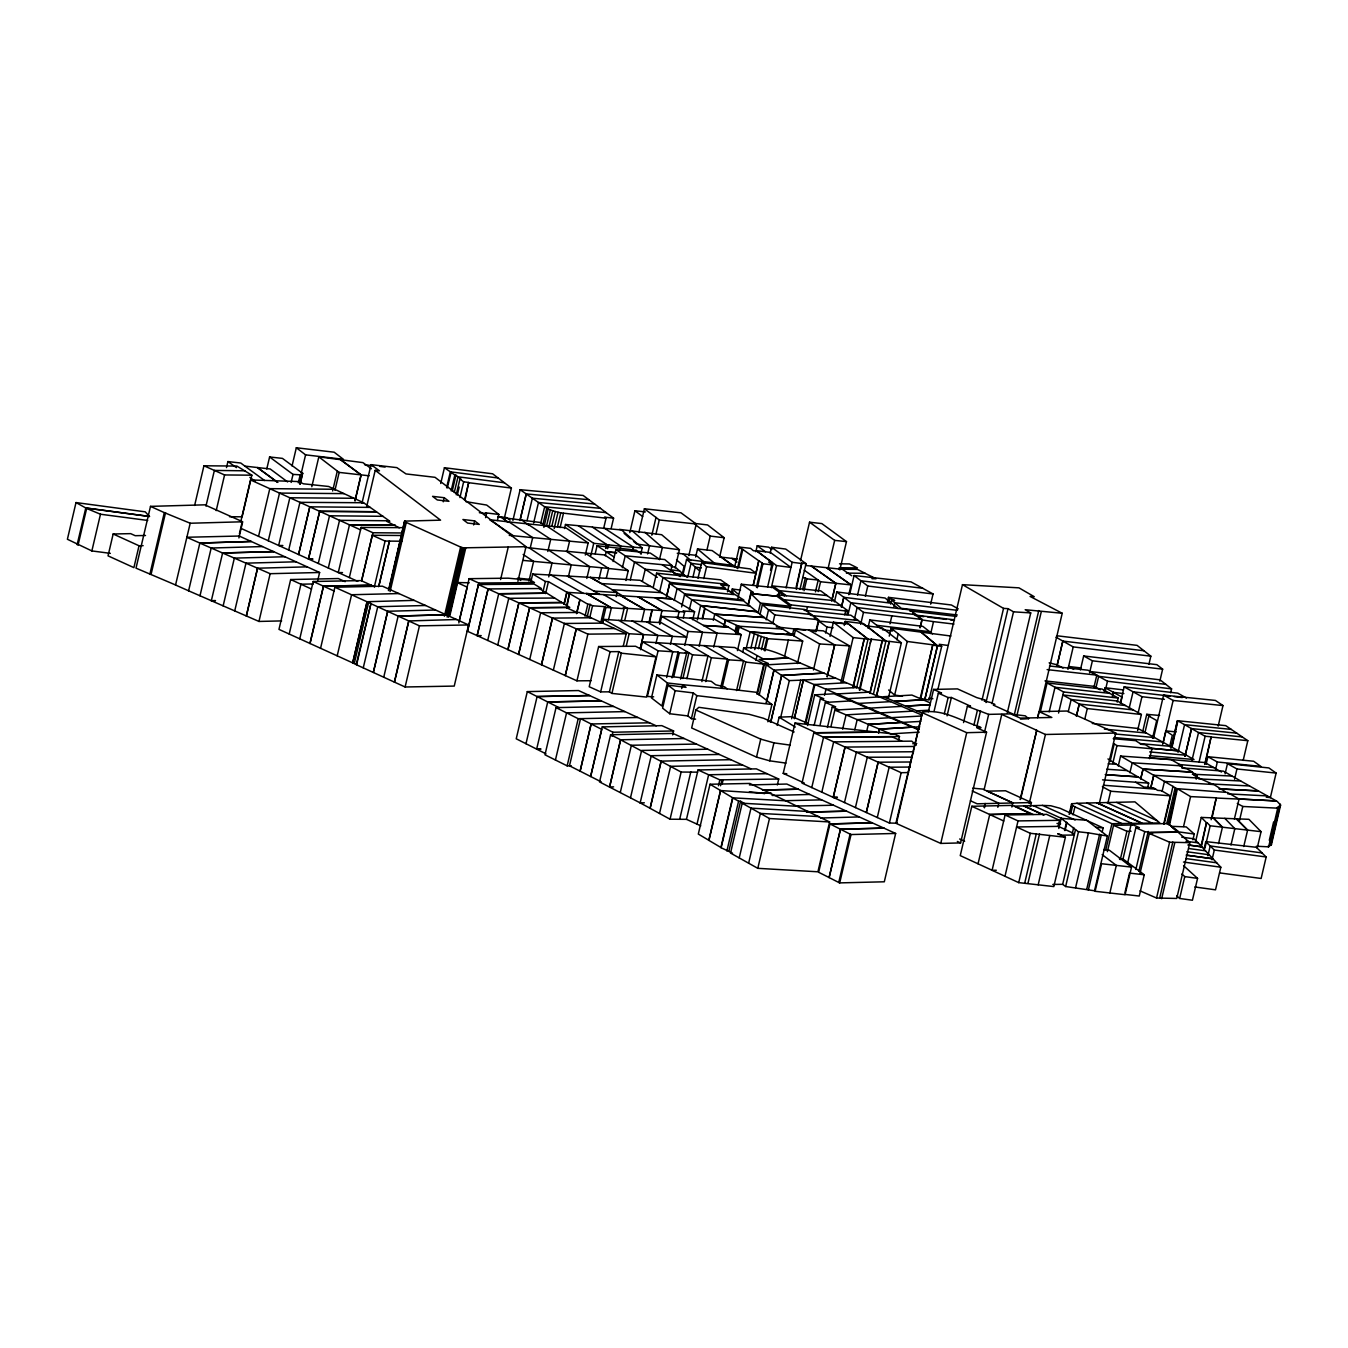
<?xml version="1.0" encoding="UTF-8"?>
<svg xmlns="http://www.w3.org/2000/svg" width="1348" height="1348" viewBox="0 0 1348 1348"><rect width="100%" height="100%" fill="white"/><g stroke="black" fill="none" stroke-linecap="round" stroke-linejoin="round"><path stroke-width="1.5" d="M1249.529 785.968L1277.23 801.437L1280.6 805.059L1276.944 807.738L1277.719 808.16L1268.653 846.83L1267.878 846.392L1271.434 844.573L1270.322 841.759M76.01 502.568L85.783 507.977L149.443 516.452L145.23 511.836L76.01 502.568L67.4 539.267L91.866 550.928L110.351 553.354M77.139 544.676L85.783 507.977L149.527 516.469M78.049 545.165L86.643 508.466L85.733 507.977M91.866 550.928L100.477 514.228L86.643 508.466M145.517 535.493L135.204 535.695L130.655 533.639L113.165 533.993L108.042 555.848L133.89 567.626L139.029 545.771L143.141 545.687M238.899 537.936L242.707 521.777L204.795 504.826L150.504 506.376L136.013 568.148L175.712 585.032M149.83 574.4L164.321 512.628L190.203 523.243L242.202 521.794L239.405 533.757M151.06 574.416L165.551 512.644M190.203 523.243L175.543 585.015L188.653 590.828M194.634 505.433L203.936 465.785L236.844 466.054L251.857 475.187L242.101 516.823L229.497 516.705M205.974 506.09L214.383 470.418L245.235 470.806M317.74 580.466L319.611 572.496L239.219 536.032L186.749 537.262L199.858 543.059L251.2 541.475L199.858 543.059L188.585 590.812L200.043 595.782M216.202 510.622L224.577 474.951L251.857 475.187M226.498 467.604L227.913 461.572L240.77 463.021L244.847 466.088M223.178 605.875L211.333 600.736L222.622 552.983L273.661 551.635L222.538 552.983L199.79 543.059M240.77 521.676L250.559 479.939L298.868 481.573L303.367 483.797L328.642 486.476L363.589 502.737L389.825 521.238L386.842 521.406L399.311 527.809M266.769 468.986L269.6 456.972L282.44 458.387L302.794 473.468L300.2 474.816L293.022 474.395L269.6 456.972M258.546 536.352L269.802 488.65L334.641 489.273M246.313 615.969L257.519 568.216L307.091 566.851M246.381 615.969L257.586 568.199M370.211 507.404L309.804 506.831L298.616 554.534L268.286 540.767L279.525 493.082L343.993 493.621M292.044 466.004L296.324 447.755L334.169 452.203L343.403 459.297L305.575 454.849L296.324 447.755M291.134 482.399L293.022 474.395M295.97 561.796L245.976 563.161L234.721 610.914L258.968 621.445L270.156 573.692L319.611 572.496M298.312 482.837L300.2 474.816M301.295 473.097L305.575 454.849M299.542 482.618L301.413 474.614M299.947 484.252L302.306 474.243M300.216 484.05L302.71 473.165M288.691 550.051L299.947 502.349L363.556 502.737M311.809 486.729L318.819 456.854L340.589 459.685L361.146 474.884L355.08 500.765M345.172 581.662L338.314 578.545L290.663 579.539L278.969 629.381L356.63 664.665L370.97 603.533L334.877 587.239L320.538 648.388M250.559 479.939L309.804 506.831L298.565 554.517L357.776 581.392M289.197 634.049L300.941 584.206L313.376 583.954M332.636 490.975L337.303 471.059L318.819 456.854M299.745 638.885L313.208 581.494L361.096 580.6L374.693 586.801M334.944 490.335L339.157 472.407L337.303 471.059M318.28 563.464L329.519 515.779L383.118 516.318M328.305 568.03L339.544 520.328L389.201 520.783M354.979 500.782L361.045 474.884L340.538 459.702L362.915 462.617L371.441 468.767M349.452 524.861L395.335 525.265L349.503 524.844L338.264 572.546L342.493 572.597M361.955 503.326L371.037 464.656L396.851 467.621L406.001 473.923L435.05 477.327L526.006 546.681L517.902 581.274M349.334 577.584L361.112 527.405L401.653 527.658M366.605 506.949L375.199 470.317L379.479 470.823L371.037 464.656M337.185 655.869L351.592 594.738L399.075 593.558M402.429 535.51L372.284 535.274L361.567 580.921L372.924 532.746L403.069 532.982M367.027 601.697L352.687 662.845L367.145 601.714L414.156 600.382M354.271 663.553L368.611 602.421M374.39 586.717L385.09 541.054L401.856 541.239M370.565 603.533L408.815 620.956L456.5 619.507L468.582 624.95L454.242 686.081L405.108 686.991L356.226 664.665L370.97 603.533M363.252 667.867L377.76 606.718L425.547 605.488L456.551 619.507M388.426 590.626L404.619 521.12L440.56 520.159L375.199 470.317M389.319 588.065L405.057 520.918M389.42 588.992L404.619 521.12M390.061 591.604L406.287 522.434L405.175 521.845M373.312 672.399L387.651 611.267L435.488 610.004M373.396 672.416L387.735 611.284M383.742 677.202L398.149 616.053L446.07 614.772L398.081 616.053M394.391 682.088L408.73 620.956L419.447 625.843L468.582 624.95M440.729 483.477L444.419 467.722L492.61 473.788L511.398 488.06L504.472 517.615M394.475 682.088L408.815 620.956M443.273 501.793L444.233 497.715L432.573 496.35L437.291 499.956L448.951 501.321L444.233 497.715M446.609 487.572L450.35 471.817L444.419 467.722M447.25 488.01L451.125 472.272L450.299 471.817L498.204 478.018M405.108 686.991L419.447 625.843M451.142 490.857L454.832 475.103L451.125 472.272M452.237 490.992L455.927 475.221L454.832 475.103M454.242 492.559L458 476.788L455.927 475.221M456.231 494.767L459.921 479.012L461.05 479.147L457.932 476.788L504.472 482.786M457.343 494.901L459.196 487.016M459.938 497.581L463.645 481.809L459.921 479.012M464.521 500.175L468.683 482.449L463.645 481.809M464.942 500.479L468.683 482.449M444.385 616.238L460.612 547.052L406.287 522.434M446.222 614.654L461.96 547.507L460.612 547.052M447.081 617.013L463.308 547.844L526.006 546.681M448.395 617.232L464.622 548.046M449.154 616.322L457.073 582.538L469.273 582.774M449.962 615.244L465.717 548.097M473.637 524.928L474.58 520.867L462.92 519.502L467.604 523.058L479.265 524.423L474.58 520.867M459.213 620.872L469.104 578.68L508.145 578.174L530.792 580.314L534.482 582.538L478.81 583.044L469.104 578.68M458.842 622.928L467.234 587.155L457.073 582.538M485.583 517.649L486.527 513.588L485.583 512.83L498.844 514.447L497.429 520.53M477.175 635.649L488.128 588.941L541.441 588.52L534.094 584.072L478.405 584.56L467.453 631.268L477.175 635.649L481.202 635.616M467.503 631.285L478.81 583.044M488.06 588.941L477.108 635.649L576.944 680.841L591.047 680.706M512.931 520.379L520.126 489.695L583.162 495.457L613.576 518.171L611.183 528.399M500.597 579.573L508.247 547.018M487.723 640.452L498.726 593.743L546.85 593.204L569.766 607.392L529.612 607.729L518.576 654.42L529.612 607.729L565.84 607.442L577.011 612.464L540.666 612.767L529.713 659.475M588.908 499.72L526.209 493.941L519.974 520.53L526.259 493.941L520.126 489.695M497.749 644.984L508.769 598.293L554.618 598.04M527.034 520.699L532.376 498.204L526.209 493.941M533.639 522.94L538.492 502.484L532.308 498.204M530.286 547.743L532.696 537.616L509.055 521.946L489.594 519.705L513.419 535.763M507.91 649.584L518.862 602.876L561.897 602.556L518.913 602.876L507.96 649.584M540.767 523.142L544.659 506.797L538.442 502.484L600.5 508.348M528.938 581.106L533.606 561.391L523.142 554.466M542.89 524.625L546.732 508.263L544.609 506.781L606.229 512.644M530.826 581.982L532.696 574.012L640.115 580.297L694.591 611.722L692.72 619.709M543.884 527.405L548.198 508.988L546.732 508.263M546.496 526.242L550.321 509.881L548.198 508.988M548.872 527.102L552.714 510.74L550.321 509.881M551.939 525.838L555.292 511.515L552.714 510.74M547.81 551.484L550.709 539.335L527.22 523.816M554.197 528.601L558.038 512.24L555.292 511.515M557.415 527.152L560.768 512.83L606.044 518.222L603.651 528.45M543.042 591.452L545.384 581.494L532.696 574.012M560.111 527.624L563.464 513.302M548.754 576.893L552.023 563.093L528.854 547.642M545.603 593.609L548.417 581.645L545.384 581.494M564.559 528.517L565.486 524.49L592.21 526.984L620.973 546.226L593.727 543.311L565.486 524.49M656.274 725.831L578.528 690.547L527.304 691.608L516.233 738.788L545.94 753.818M567.171 551.281L569.581 541.155L546.412 525.804L565.84 527.793L588.149 542.924L585.302 555.056M552.444 618.092L541.475 664.8L552.511 618.109L590.963 617.755M525.973 743.725L537.111 696.562L589.582 695.534L537.043 696.562M568.401 576.742L571.232 564.913L548.501 550.035L525.147 547.271M563.953 604.275L566.75 592.311L599.624 594.35L567.39 576.051M564.172 604.275L566.969 592.311L548.417 581.645M566.598 605.791L569.412 593.828L566.75 592.311M566.75 607.813L569.412 593.828M553.354 670.175L564.391 623.484M540.784 749.033L536.656 749.117L547.726 701.937L601.376 700.893L547.659 701.937M576.472 613.525L579.977 599.59L576.708 613.542M590.896 555.376L593.727 543.311M613.542 706.453L556.033 707.616L544.98 754.796L567.154 765.866L571.266 765.782M586.818 578.461L589.632 566.632L566.278 551.248L548.501 550.035M478.405 584.56L576.27 628.859L565.267 675.567L576.27 628.859L614.705 628.539M595.209 553.742L597.097 545.704L636.054 550.186L641.48 553.775M585.015 616.205L587.829 604.241L570.019 593.861M587.307 616.356L590.104 604.393L587.829 604.241M555.427 760.036L566.564 712.856L624.899 711.609M606.667 544.508L605.724 548.535L606.701 544.491L578.275 525.703M589.733 617.755L592.53 605.791L590.104 604.393M598.916 579.589L601.68 567.761L608.656 568.468L606.297 578.343M605.269 555.797L606.28 551.787L597.097 545.704M607.645 548.703L608.588 544.676M576.944 680.841L587.896 634.133L626.18 633.762L623.315 645.945M613.138 561.526L615.935 549.596L650.326 553.084L659.256 559.016M567.154 765.866L578.208 718.686L637.84 717.49M600.77 622.557L604.511 606.617L592.53 605.791M602.185 623.383L605.926 607.426L604.511 606.617M602.421 623.332L603.365 619.305L618.816 620.4M620.029 550.237L620.737 546.109L633.644 547.339L632.701 551.349M598.647 646.518L589.211 686.739L600.652 691.895L609.397 691.844L611.925 693.411L646.568 697.085L656.004 656.864L635.565 646.265L598.647 646.518L610.088 651.674L618.833 651.623L621.361 653.19L656.004 656.864M608.538 619.777L611.402 607.813L586.532 593.524M629.819 532.595L634.925 510.757L645.389 511.92M622.355 567.727L625.253 555.831L615.935 549.596M616.154 596.574L617.283 592.564L590.559 577.399M591.165 723.977L580.112 771.157L591.115 723.977L649.601 722.798M632.33 551.13L633.274 547.12L642.204 547.962L640.789 553.994M625.927 580.499L628.235 570.642L604.713 554.955L566.278 551.248M600.652 691.895L610.088 651.674M638.834 532.494L644.395 508.786L680.976 512.813L696.242 524.018L688.828 555.629M630.291 579.926L634.52 562.065L672.029 565.587L670.63 571.535M621.226 620.636L624.04 608.673L623.029 608.083L684.649 611.958L683.251 617.94M624.781 620.333L627.612 608.352L603.618 594.62L586.447 593.541L611.352 607.813L624.04 608.673M609.397 691.844L618.833 651.623M672.669 734.93L673.596 730.953L661.834 725.645L602.27 726.892L590.626 776.515L601.747 729.352L580.533 718.619L569.479 765.799L601.242 781.874M611.925 693.411L621.361 653.19M651.842 535.223L656.021 517.447L644.395 508.786M647.579 553.927L649.551 545.788L632.145 530.809M626.348 645.776L629.162 633.745L603.365 619.305M642.406 581.173L645.271 569.26L673.259 571.99M656.038 533.791L659.273 519.957L656.021 517.447M750.853 768.781L672.955 733.43L610.61 734.744L599.54 781.907L640.216 802.886M611.958 736.21L612.885 732.25L673.596 730.953M641.766 621.31L644.614 609.33L620.838 595.698L603.618 594.62M659.442 559.706L662.357 547.49L644.85 532.275M653.224 587.458L656.577 573.186L720.607 579.842L728.897 585.723L727.465 591.823M643.569 634.588L640.266 648.641L643.518 634.605L686.688 637.2L661.143 622.624L618.766 620.4L643.569 634.588L629.162 633.745M640.586 649.702L642.457 641.766L704.195 645.675M613.61 786.878L609.582 786.962L620.552 739.782L681.128 772.05L697.607 772.151M609.582 786.962L620.636 739.782L684.194 738.519M649.163 621.731L651.977 609.768M649.483 621.917L652.297 609.953M659.627 591.856L663.031 577.601L726.791 584.223M659.138 622.523L662.003 610.543L637.975 596.76L661.952 610.56M620.299 792.439L631.403 745.259L696.461 744.062M659.779 624.394L661.666 616.39L690.901 618.193M666.367 597.417L669.636 583.465L726.673 589.447L743.826 600.012L684.75 593.828L669.636 583.465M666.603 596.625L669.939 582.353L656.577 573.186M655.903 643.501L657.824 635.464L632.195 620.889M675.129 568.064L679.426 549.765L661.666 534.718L619.372 529.36M642.457 641.766L658.077 650.798L647.377 696.444L653.662 696.832M656.88 674.893L651.472 697.927L661.919 705.998L667.311 682.964L656.88 674.893L711.239 681.313L715.721 684.767L724.651 686.924L727.111 688.828L756.043 692.265L771.899 704.499L767.855 721.77M674.219 600.5L677.117 588.571M682.256 574.282L684.11 566.362L676.528 559.909M630.527 797.628L641.648 750.448L707.801 749.218M682.947 574.888L686.587 559.369L733.935 565.52L737.76 568.654M670.411 644.378L672.315 636.323L646.652 621.765M677.69 617.603L679.122 611.604L655.027 597.821L672.197 598.883M687.8 576.877L691.019 563.296L701.466 564.694M681.633 606.937L684.75 593.828M666.687 677.522L672.77 651.707L657.167 642.71M695.635 557.01L697.523 548.956L712.132 550.574L733.75 566.16M693.007 576.843L695.332 567.137L686.587 559.369M730.784 759.682L661.211 761.131L650.157 808.311L640.165 802.886L651.286 755.706L719.327 754.459M667.311 682.964L682.728 684.717L686.031 687.362L667.985 685.104L662.593 708.138L669.72 713.732L687.834 715.923L691.406 718.669L695.585 719.158M672.012 677.859L678.061 652.061L658.077 650.798M673.747 676.629L679.341 652.803L678.061 652.061M689.3 609.835L691.76 599.641L684.498 594.704L743.557 600.888L764.788 618.007L774.055 623.619L725.409 620.232L704.583 608.369L702.19 618.597M697.994 578.326L701.701 562.487L750.331 568.94L755.975 573.254L706.588 566.733L701.701 562.487M684.767 645.422L688.053 631.437L661.666 616.39M707.009 549.731L710.211 536.083L695.298 524.574M669.72 713.732L675.129 690.698L667.985 685.104M661.127 761.131L650.056 808.294L670.057 819.213L686.553 819.331M703.808 578.595L706.588 566.733M680.538 679.055L686.587 653.258L685.289 652.499L688.946 652.735L682.897 678.533M697.371 619.895L700.674 605.505L691.692 599.641L749.69 605.791M681.7 688.558L682.728 684.717L727.111 688.828M686.924 678.651L692.501 654.842L673.259 643.721M702.696 618.631L705.088 608.42L700.674 605.505L756.986 611.655M659.509 813.484L670.63 766.304L742.495 764.973M719.579 557.23L724.162 537.734L707.582 524.945L693.63 523.294M699.106 646.299L702.426 632.279L676.056 617.283M687.834 715.923L693.243 692.906L675.129 690.698M713.261 620.282L714.777 614.149L764.198 617.485L714.693 614.149M691.406 718.669L696.815 695.635L693.243 692.906M701.887 681.616L708.003 655.802L689.216 644.748M670.057 819.213L681.128 772.05M794.141 731.981L763.693 718.332L749.252 714.322L698.82 707.312L695.871 709.992L691.659 727.971L756.514 757.121L769.725 760.828L785.968 763.103M705.729 681.582L711.323 657.773L707.936 655.819L692.501 654.842M713.715 647.192L717.102 633.189L690.294 617.873L714.844 619.389L741.198 634.622L737.457 650.612M734.576 567.137L739.294 547.069L750.566 548.333L753.364 550.692L757.02 551.163L776.532 565.57L790.956 567.441L770.399 552.427L756.329 550.641L772.185 562.504L768.613 562.032L772.792 564.964L767.602 587.054M731.341 592.968L732.267 589.009L740.524 590.087M725.342 620.232L723.91 626.348L725.409 620.232L740.878 627.224L739.159 627.106L737.727 633.223M737.71 567.424L741.939 549.361L739.294 547.069M738.569 567.508L742.815 549.445L741.939 549.361M679.746 818.994L690.799 771.831M737.996 598.276L741.299 584.223L772.69 587.425L784.469 595.968M777.341 784.957L778.723 779.026L756.346 768.865L698.045 769.961L686.469 819.331L700.758 825.835M720.86 686.857L727.381 659.071L711.323 657.773M734.98 631.673L736.429 625.539M722.124 687.632L728.645 659.846L703.976 645.591L734.795 647.546L763.777 664.126L756.784 693.9M735.705 633.779L737.626 625.607M755.824 551.753L757.222 545.788L768.697 547.187L771.932 549.529M737.356 632.33L738.856 626.213L782.649 629.078L802.683 641.075L797.426 663.553M748.191 604.292L751.021 592.244L753.38 592.48L741.299 584.223M697 824.134L708.644 774.763L766.928 773.685M748.191 605.842L751.005 593.794L753.65 594.097L751.021 592.244M753.195 585.133L758.772 560.785L742.815 549.445M753.414 584.897L758.772 560.785M798.741 806.357L742.209 803.223L730.532 853.048L757.795 868.331L817.916 871.785L829.61 821.96L749.859 783.441L710.008 784.25L698.315 834.075L708.947 840.36L720.624 790.551L764.99 793.483L749.437 791.765L750.246 792.22M756.447 587.105L762.109 563.026L759.076 560.819M757.323 587.812L762.968 563.734L762.109 563.026M742.697 652.162L743.641 648.102C759.362 646.08 774.409 651.101 788.31 657.908L763.844 659.273L743.641 648.102M736.564 690.547L743.54 660.773L728.645 659.846M746.27 648.304L750.196 631.976L739.159 627.106M770.163 553.202L771.562 547.271L785.716 549.057L806.053 563.649L799.954 589.413M739.243 689.873L745.764 662.087L718.804 646.534M758.098 613.087L760.457 603.062L751.005 593.794M718.45 785.783L719.832 779.852L778.723 779.026M750.954 648.118L754.307 633.813L750.111 631.959L792.321 634.874L750.196 631.976M759.969 614.739L762.328 604.713L804.47 609.448L818.573 619.777L815.742 631.824M770.517 570.288L771.932 564.273M720.557 785.749L721.955 779.818M720.506 790.535L708.829 840.343L721.146 847.639L732.84 797.831L710.008 784.25M722.073 784.25L723 780.307M754.762 649.601L758.132 635.296L754.307 633.813M771.359 587.644L776.532 565.57M758.402 648.725L761.283 636.458L758.132 635.296M755.942 660.385L756.902 656.324M766.169 619.827L768.562 609.802L762.328 604.713M761.468 649.702L764.35 637.452L761.283 636.458M764.063 650.427L766.945 638.16L764.35 637.452M764.956 650.949L767.821 638.682L766.945 638.16M778.352 594.603L779.279 590.626L772.893 585.976L820.747 590.862L847.74 610.678L846.814 614.654M778.403 594.603L779.329 590.626L827.234 595.597M772.909 622.961L774.797 614.941L768.529 609.802L811.513 614.604M787.384 800.881L732.587 797.831L720.91 847.639L732.537 853.166M757.408 694.102L764.552 663.654L768.36 663.435L759.16 659.509L788.26 657.908L921.998 715.08M759.126 695.315L766.321 664.85L800.122 662.98M786.103 587.964L792.135 562.284L771.562 547.271M726.892 850.976L738.586 801.167L732.587 797.831M728.88 851.077L740.558 801.268L738.586 801.167M766.304 702.628L773.921 670.141M766.389 702.645L774.005 670.158L811.985 668.052M800.51 560.717L809.541 522.198L821.825 523.58L846.477 541.61L839.821 569.985M789.81 608.858L790.737 604.881L777.24 594.822L834.041 600.635M796.196 586.902L801.757 563.194L806.053 563.649M756.514 757.121L760.727 739.125L695.871 709.992M796.297 589.278L801.757 563.194M784.587 656.459L788.344 640.064L802.683 641.075M767.619 720.034L770.719 722.157L781.604 675.449L764.552 663.654M770.719 722.157L781.688 675.449L823.881 673.107M739.21 857.935L750.988 808.126L808.918 811.53M802.599 589.683L805.363 577.871L802.734 577.584M792.472 634.959L793.871 628.96L823.325 630.847L849.476 645.844L841.017 681.869M804.031 590.694L806.812 578.865L805.363 577.871M794.039 636.087L795.438 630.089L793.871 628.96M777.189 725.393L779.11 717.22L780.677 717.102L792.085 716.647L807.587 723.219M769.725 760.828L773.937 742.849L790.198 745.124M780.745 717.187L789.321 680.622L781.604 675.449L823.847 673.124M806.593 610.745L807.519 606.769L845.718 610.947L844.775 614.907M748.629 863.209L760.373 813.417L818.927 816.585M815.439 591.873L818.219 580.044L806.812 578.865M818.236 591.587L820.561 581.746L804.217 570.221M791.664 718.754L800.712 680.167L835.676 678.196M828.009 568.755L834.665 540.38L809.541 522.198M757.795 868.331L769.472 818.522L742.209 803.223M794.309 718.551L803.357 679.965L814.108 684.548L846.359 682.762M794.393 718.551L803.442 679.965M816.416 630.931L818.792 621.074L814.175 617.704M804.301 783.07L783.222 773.381L795.034 723.034L894.887 734.121L899.47 736.514L898.526 740.541M813.467 669.939L819.567 643.94L795.438 630.089M825.599 633.021L826.981 627.106L818.725 621.074L845.28 623.821M805.059 723.135L814.108 684.548M805.851 723.084L814.9 684.498L848.044 698.652M834.429 601.899L836.771 591.957L885.063 598.023L898.156 608.487L910.001 609.903L922.184 619.49L920.313 627.46M807.536 725.527L814.714 694.86L834.058 693.782L917.82 729.521M830.065 636.408L833.401 622.203L848.6 624.006L868.045 639.154L856.57 687.918M843.781 597.316L841.438 607.274L843.848 597.332L891.651 603.264M814.125 725.46L820.359 698.887L823.729 698.685L814.714 694.86M795.034 723.034L816.113 732.739L876.436 732.166L813.821 732.773L802.009 783.121L844.556 802.549M849.476 645.844L834.665 644.917L827.15 676.932L834.698 644.9L808.581 629.904M824.504 695.298L826.004 689.216L857.395 687.48M848.768 594.754L851.127 584.897L826.56 567.677L851.077 584.914L820.561 581.746M849.796 593.895L854.093 575.529L911.046 581.881L933.052 593.962L930.659 604.157M820.09 724.921L825.364 702.443L850.773 700.909M844.252 625.472L845.213 621.411L863.562 623.652L885.922 641.092L889.41 641.53L876.554 696.36M847.993 614.654L850.858 602.708M811.766 787.569L823.577 737.238L899.47 736.514M857.547 595.058L860.934 580.769M827.419 727.465L832.221 707.026L835.693 706.824L825.364 702.443M854.312 619.49L857.159 607.544M830.991 726.437L834.833 710.093L868.011 708.256M842.652 682.273L853.132 637.587L833.401 622.203M865.382 596.237L867.775 586.026L854.093 575.529M860.681 624.343L863.478 612.38L836.771 591.957M821.808 792.203L833.687 741.872L911.77 741.147L916.37 745.107M842.635 729.167L846.072 714.861L879.065 712.991M852.863 687.446L864.287 638.716L853.183 687.699M867.91 628.117L869.831 619.911L922.807 626.348L932.462 633.914M913.691 746.472L845.061 747.078L833.182 797.409L837.411 797.376M813.821 732.773L845.061 747.078L833.249 797.409L837.344 797.376M859.283 689.957L869.275 647.31M870.235 643.249L871.179 639.188L885.922 641.092L873.47 693.9M859.872 690.395L871.179 639.188M854.75 729.841L857.193 719.613L890.185 717.709M887.506 601.376L888.467 597.349L951.418 604.999L958.243 608.908M888.753 602.421L889.714 598.394L888.467 597.349M890.64 604.157L891.601 600.13L894.701 600.5L889.714 598.394M869.797 693.293L882.182 640.502M913.624 751.746L856.368 752.201L844.488 802.532L855.475 807.57M870.033 693.462L882.418 640.671M889.983 623.821L891.854 615.868M893.859 606.769L894.87 602.741L891.601 600.13M866.865 730.515L868.365 724.381L901.256 722.427L868.297 724.381M889.242 636.155L891.112 628.219L950.947 636.037M901.357 642.811L889.191 641.362L876.335 696.191L888.5 697.641L901.357 642.811L882.047 627.764L866.343 625.876L885.855 641.092M912.36 757.138L867.286 757.239L855.424 807.57L889.394 823.038L897.313 823.207L895.898 823.257L922.554 712.132C943.381 708.812 960.888 721.045 979.777 726.791L981.058 727.701L976.862 727.819L986.551 732.183L960.585 842.921L940.752 843.427L895.898 823.257M749.404 784.94L786.828 784.047L895.645 833.452L884.305 881.794L839.703 882.889L838.742 882.468L850.082 834.126L829.997 823.931L818.657 872.274L829.155 877.565L840.495 829.222L883.884 828.11M839.703 882.889L851.043 834.547L895.645 833.452M896.808 639.778L898.206 633.813L891.112 628.219M878.104 762.193L866.309 812.541L878.188 762.21L910.574 761.991M902.52 696.124L894.651 695.096L907.221 641.463L898.206 633.813M919.993 627.831L921.847 619.911L915.814 615.143L954.485 619.844M877.278 817.545L889.141 767.214L910.186 767.063M930.727 633.493L933.507 621.63L954.013 624.09M889.394 823.038L901.189 772.707L908.535 772.539M907.221 641.463L932.782 644.816L920.212 698.449L929.075 700L941.662 646.366L939.219 644.293L947.526 645.389M920.718 698.871L932.782 644.816M896.572 822.87L921.139 718.181M928.334 711.845L933.591 689.418L957.484 688.895L976.727 697.607L985.321 700.101L984.242 701.011L990.696 702.527L994.891 704.431L993.358 705.139L1012.567 713.833L988.674 714.373L967.375 706.285L963.55 722.595M938.056 688.744L962.472 584.661L1018.953 587.846L1034.253 596.709L1030.074 596.439L1062.224 613.273L1037.808 717.355M934.029 711.474L938.343 693.125L941.595 693.057L933.591 689.418M944.291 713.867L948.116 697.556L951.385 697.489L970.644 706.217L967.375 706.285M947.071 715.839L951.385 697.489M940.752 843.427L966.718 732.689L986.551 732.183M973.93 725.039L977.283 710.767M982.001 700.235L1003.535 608.386L962.472 584.661M976.727 727.01L980.552 710.699M985.995 702.544L1008.018 608.656L1003.535 608.386M984.377 732.722L988.674 714.373M991.96 703.673L1013.511 611.824L1008.018 608.656M971.807 806.289L989.735 814.495L1030.715 813.788L1012.382 805.379L971.807 806.289L960.248 855.609L992.179 870.319M984.124 789.625L1001.766 714.423L1036.747 730.33L1020.537 799.431M984.175 807.553L985.152 803.459L984.545 807.722M1007.276 712.924L1030.731 612.919L1025.205 609.717L1062.224 613.273M978.041 863.798L989.735 814.495M1014.353 714.642L1038.769 610.56M1016.796 716.058L1041.212 611.975M997.823 807.3L998.817 803.189L972.178 790.956M1005.052 876.284L992.094 870.319L1005.086 814.967L1046.621 814.361L1059.545 820.325L1058.113 826.476M1011.876 807.031L1012.887 802.903L982.793 789.086L972.666 788.192M1037.589 717.709L1039.005 711.609L1066.824 711.036L1115.807 733.059L1099.125 804.2M1040.235 712.317L1047.076 682.964L1102.159 689.081L1118.166 698.045L1117.206 702.139M1020.15 799.448L1036.747 730.33M1059.545 820.325L1018.026 820.915L1004.968 876.284L1018.717 882.62L1053.816 886.58L1065.392 837.26L1057.708 833.721L1062.376 835.17L1074.356 835.019L1072.536 832.896L1058.382 826.375L1016.544 826.964L1030.293 833.3L1065.392 837.26M1143.997 650.764L1062.814 641.075L1057.068 665.558L1062.881 641.075L1055.956 637.183M1049.182 711.845L1055.012 687.278L1109.859 693.378M1029.232 803.577L1045.441 734.475L1115.807 733.059M1030.445 806.643L1031.405 802.549L1005.524 790.771L987.241 791.158L1012.837 802.936M1067.936 669.349L1073.21 646.905L1062.814 641.075M1018.717 882.62L1030.293 833.3M1058.568 713.041L1063.555 691.962L1047.076 682.964M1024.665 883.294L1036.241 833.974M1027.968 883.277L1039.544 833.957M1068.29 711.559L1071.171 699.511L1062.814 694.961L1117.408 701.044L1141.385 714.491L1137.611 730.549M1080.388 669.922L1083.674 655.954L1156.87 664.665L1162.633 669.164L1159.836 681.144M1076.395 716.091L1079.226 704.044L1071.121 699.511L1125.428 705.526M1076.445 716.091L1079.276 704.044L1133.28 709.941M1038.179 884.81L1049.755 835.49M1089.588 672.77L1092.402 660.806L1083.674 655.954M1058.803 828.498L1061.179 818.354L1086.69 820.258L1107.348 836.03L1094.509 890.775L1065.645 886.529L1062.662 884.355L1075.502 829.627L1061.179 818.354M1084.921 718.602L1087.28 708.559L1079.226 704.044M1093.953 687.295L1096.817 675.129L1088.005 670.209L1049.502 665.996M1095.857 688.103L1098.654 676.342L1089.841 671.489L1160.089 679.847L1171.581 688.862L1170.671 692.771M1064.566 830.469L1066.47 822.347M1065.072 830.52L1066.976 822.415M1069.132 814.394L1071.593 803.863L1077.035 803.256M1069.857 813.569L1072.216 803.526M1070.767 813.585L1072.654 805.531L1071.492 804.335M1073.025 814.9L1074.912 806.862L1072.654 805.531M1104.164 691.81L1105.124 687.733L1123.373 689.906M1105.175 691.019L1107.483 681.229L1098.62 676.342L1165.851 684.363M1072.267 833.586L1073.699 827.504M1065.645 886.529L1078.484 831.783L1075.502 829.627M1123.878 693.597L1113.431 692.366L1112.471 696.444L1113.482 692.366L1105.124 687.733M1075.603 887.624L1088.443 832.879L1107.348 836.03M1120.323 703.218L1124.148 686.89L1177.815 693.175L1186.425 698.045M1120.626 703.252L1122.058 697.135L1113.431 692.366M1110.061 761.603L1114.24 743.759M1112.757 763.474L1116.953 745.613L1113.549 743.439M1086.808 888.922L1099.648 834.176M1129.186 708.138L1133.078 691.794M1107.888 803.155L1110.685 791.225L1102.378 786.726M1088.341 890.068L1101.181 835.322M1102.209 831.952L1103.153 827.891L1060.101 808.294L1050.766 805.75L1042.476 805.396L1075.131 819.972M1118.267 766.018L1120.592 756.059L1171.092 759.598L1182.095 765.883L1132.269 762.799L1129.877 772.758M1148.934 664.328L1150.838 656.173L1137.089 645.372L1056.613 635.734M1105.798 849.847L1111.931 823.712L1142.076 823.224L1096.969 802.852L1142.059 823.224L1159.836 822.954L1134.949 801.875L1077.001 803.273L1121.839 823.527M1138.116 713.041L1141.958 696.697L1124.148 686.89M1107.382 851.65L1113.549 825.313L1132.269 825.01M1142.565 732.149L1146.744 714.322L1159.6 715.468M1145.092 731.964L1148.816 716.108L1149.996 716.176L1146.744 714.322M1109.792 892.983L1125.058 894.701L1131.528 867.118L1101.586 863.731L1095.115 891.298L1109.859 892.966L1116.312 865.382L1102.159 854.615M1120.255 859.67L1126.911 831.312L1131.073 831.261M1122.783 859.94L1131.191 824.066L1167.991 823.611L1178.219 831.312L1177.225 831.362L1178.135 832.154L1150.737 832.508L1144.738 831.598L1135.875 827.773L1127.467 863.647M1152.506 738.35L1156.685 720.523L1148.816 716.108M1153.5 738.114L1163.594 695.096L1215.424 700.438L1222.99 705.577L1218.188 726.05M1149.642 758.688L1151.967 748.78L1145.311 744.686L1141.335 744.332L1135.623 740.659L1113.212 738.704M1147.738 787.131L1148.665 783.154L1127.164 770.584M1124.99 892.427L1129.523 873.1L1144.25 874.768L1139.262 896.032L1124.535 894.364M1150.906 787.215L1153.703 775.269L1120.592 756.059M1150.973 787.215L1153.787 775.269L1198.928 778.082L1213.301 784.502M1162.684 744.18L1165.801 730.869L1176.231 731.93M1163.038 743.456L1173.131 700.455L1163.594 695.096M1135.859 869.46L1144.738 831.598M1138.875 871.28L1148.226 831.43M1169.643 746.691L1172.322 735.267L1165.801 730.869M1140.037 873.335L1149.389 833.485L1152.574 833.334L1150.636 832.491L1178 832.154L1189.812 842.669L1176.72 898.459L1156.55 898.021L1139.987 890.86M1170.923 748.376L1177.427 720.691L1225.736 725.645L1247.81 740.692L1243.176 760.457M1171.816 746.708L1177.427 720.691M1172.153 746.741L1177.849 720.995M1162.077 791.428L1164.47 781.469L1153.703 775.269M1178.034 752.336L1184.572 724.651L1178.169 721.028M1163.779 823.679L1170.317 795.826L1161.42 790.653L1157.629 790.366L1153.433 787.771L1143.913 787.08L1135.572 782.228M1164.099 824.268L1172.979 786.406L1164.419 781.469M1166.761 823.628L1175.17 787.771L1172.979 786.406M1168.143 824.471L1176.669 788.631L1175.17 787.771M1168.885 824.909L1176.551 788.614M1236.756 733.16L1191.531 728.594L1184.976 756.279L1191.531 728.594L1184.521 724.651L1231.297 729.403M1169.575 824.942L1177.31 789.035M1156.55 898.021L1169.626 842.214L1189.812 842.669M1159.735 897.869L1172.811 842.062M1192.003 760.221L1198.541 732.537L1191.48 728.577M1161.656 898.695L1174.748 842.904M1183.561 826.493L1190.57 796.601L1178 789.086M1199.097 761.974L1205.129 736.261L1198.49 732.537L1242.3 736.918M1196.181 779.195L1197.108 775.201L1191.683 772.084L1143.02 769.068L1140.678 779.026L1143.104 769.068L1192.576 772.134L1186.847 768.865L1181.808 767.838L1223.428 771.157L1240.699 780.998L1198.675 778.891M1204.657 764.501L1211.144 736.8L1205.129 736.261M1205.5 762.783L1211.144 736.8M1206.106 764.316L1207.892 756.717L1253.64 761.249L1260.852 766.389L1217.328 761.991L1207.892 756.717M1192.913 839.77L1194.261 834.024L1186.291 826.931L1171.227 826.307L1177.343 831.699L1194.261 834.024M1183.578 865.686L1197.563 878.374L1192.424 900.245L1179.652 898.459L1184.774 876.604L1181.893 874.026M1195.507 842.011L1201.27 817.427L1248.905 819.314L1261.054 831.665L1257.212 848.061M1215.542 769.607L1217.328 761.991M1200.731 847.269L1206.494 822.684L1201.27 817.427M1201.27 847.319L1206.494 822.684M1203.949 849.409L1205.769 841.607L1256.269 847.285L1262.183 852.947L1210.167 845.954L1205.769 841.607M1211.144 819.736L1216.284 797.814L1190.57 796.601M1204.876 848.33L1210.167 825.785L1207.033 822.735M1212.054 817.966L1216.284 797.814M1225.079 773.887L1227.472 763.676L1268.889 767.939L1276.118 773.078L1270.355 797.612L1266.244 797.174M1207.875 855.727L1210.201 845.971L1214.312 850.032L1266.176 856.991L1261.138 878.475L1219.637 872.897M1212.02 859.788L1214.312 850.032M1218.558 843.595L1222.434 827.183L1213.301 817.899L1222.4 827.2L1261.054 831.665M1234.549 779.195L1236.942 768.967L1227.472 763.676M1216.654 862.804L1220.833 867.219L1215.525 889.832L1194.783 886.967M1234.38 819.028L1239.065 799.094L1227.556 792.472L1176.669 788.631M1230.977 845.044L1234.819 828.632L1224.826 818.354M1239.452 820.713L1242.789 806.475L1237.279 803.459M1243.732 846.51L1247.625 830.115L1236.369 818.809L1247.574 830.132M1269.311 840.293L1273.607 821.977M1269.782 845.887L1278.848 807.216M1270.827 845.28L1280.246 804.133M1271.434 844.573L1280.6 805.059M919.285 732.133L890.64 733.885L834.833 710.093M912.781 743.759L916.724 743.506M837.024 693.934L868.415 692.198M879.452 696.916L847.269 698.685L919.218 729.521M858.406 703.437L890.539 701.651M869.409 708.172L901.677 706.386M880.463 712.907L912.765 711.137M930.39 702.948L911.888 695.062L883.597 696.714L916.842 710.868L928.94 710.194M891.534 717.658L921.847 715.99M902.587 722.393L920.819 721.399M913.658 727.145L919.774 726.808M1020.503 719.124L1028.524 718.703M1135.875 827.773L1139.363 827.605L1131.191 824.066M789.321 680.622L800.712 680.167M262.472 546.563L211.181 548.029L199.993 595.782L211.417 600.736L215.495 600.635L211.333 600.736M820.511 818.034L859.198 816.922M284.9 556.741L234.35 558.123L222.538 552.983M772.084 795.455L809.76 794.461M1042.526 805.396L1014.808 806.138L1033.158 814.478M576.961 612.481L579.202 612.413L626.18 633.762M762.58 790.063L798.184 789.187M883.85 828.127L840.427 829.205L829.087 877.548L838.742 882.468M258.968 621.445L281.631 620.906M762.513 790.046L798.134 789.187M785.395 800.712L821.657 799.853M806.525 812.103L846.544 811.176L806.61 812.086M334.877 587.239L382.394 586.178L425.547 605.488M796.735 806.053L833.435 805.228M1031.405 802.549L977.131 803.796L970.442 800.796M536.605 749.117L540.733 749.033M640.165 802.886L644.344 802.801M1030.63 813.788L989.617 814.478L1003.738 820.999M992.094 870.319L996.307 870.252M1052.805 884.457L1062.78 884.322M498.676 593.743L546.833 593.221L539.183 588.486M564.307 623.484L602.775 623.113M823.577 737.238L891.769 736.716L902.065 741.299M354.035 498.271L289.837 497.783L278.648 545.485L282.844 545.519M839.534 563.818L849.442 563.936L857.412 567.912L839.113 567.71M838.793 569.21L857.429 569.412L865.248 573.321L846.392 573.119M871.988 578.696L876.015 578.747L865.096 573.321M1216.722 798.05L1239.065 799.094M1242.789 806.475L1277.719 808.16M1256.319 846.241L1268.653 846.83M1231.92 776.06L1192.323 774.207M1210.521 783.929L1249.579 785.968L1240.666 780.998M1219.569 788.9L1258.459 790.922L1219.03 788.866M1227.725 793.854L1267.406 795.927M1238.576 798.976L1276.354 800.948L1238.896 798.976M769.472 818.522L829.61 821.96M650.831 586.481L601.326 583.566L590.475 577.416M661.632 592.665L612.009 589.716L622.641 595.85M703.673 625.523L728.055 627.005M688.053 631.437L741.198 634.622M672.349 598.866L620.788 595.715L644.563 609.347M703.572 625.523L727.987 627.005M1108.174 763.777L1116.447 764.282L1107.955 758.941M1197.108 775.201L1193.502 774.982L1198.928 778.082M1164.47 781.469L1213.874 784.553L1225.164 791.613M1013.511 611.824L1030.731 612.919M593.946 591.098L617.283 592.564M694.591 611.722L682.947 610.998L684.649 611.958M819.567 643.94L834.698 644.9M679.341 652.803L686.587 653.258M1106.657 769.253L1127.214 770.584L1116.38 764.282M1137.931 776.869L1105.191 774.662L1137.897 776.869M605.926 607.426L611.402 607.813M767.821 638.682L788.411 640.115M1102.546 779.852L1148.665 783.154M1103.338 785.244L1155.607 789.136M1110.685 791.225L1170.317 795.826M1095.907 827.284L1103.153 827.891M1149.423 755.638L1194.008 759.531L1170.334 746.303M1178.489 764.451L1213.588 767.518L1221.524 772.016M1149.136 757.643L1204.91 762.547L1213.621 767.501M1113.903 737.508L1162.296 741.906M1139.886 743.557L1170.384 746.32L1138.066 728.493L1092.251 723.455M1116.953 745.613L1151.967 748.78M552.023 563.093L523.277 560.414M601.68 567.761L551.989 563.11M1104.416 729.15L1146.053 732.975M1114.644 733.935L1154.41 737.541M1149.692 751.914L1186.375 755.284M532.376 498.204L594.653 504.034M530.623 579.37L517.464 578.157L520.749 580.466M592.48 527.22L621.596 529.983L642.204 547.962M509.258 535.375L588.149 542.924M614.233 557.128L606.212 551.787L616.643 552.764M606.212 551.787L616.592 552.764M1211.532 737.07L1247.81 740.692M509.055 521.946L546.479 525.804M783.778 599.708L840.714 605.505M1173.131 700.455L1222.99 705.577M834.665 540.38L846.477 541.61M728.897 585.723L720.809 584.864L725.494 588.183L669.939 582.353M777.931 596.338L753.262 593.794L777.004 596.254L790.585 606.314L760.457 603.062M783.222 773.381L786.777 773.752M805.599 565.469L842.483 569.361L851.801 575.815M826.981 627.106L833.148 627.764M1236.942 768.967L1276.118 773.078M677.016 588.554L734.053 594.62M847.74 610.678L844.926 610.374L845.718 610.947M804.099 610.341L850.891 615.227L865.719 625.927M858.187 620.501L811.159 615.48L808.345 613.424M700.724 605.623L757.037 611.773M787.316 633.661L793.534 634.335M659.273 519.957L696.242 524.018M677.235 553.253L696.074 555.325L705.004 562.807M608.605 568.485L628.235 570.642M774.797 614.941L818.573 619.777M776.212 626.904L805.413 630.123M811.664 630.83L815.826 631.285M787.148 633.644L793.247 634.318M1047.126 669.619L1096.817 675.129M1087.28 708.559L1141.385 714.491M1056.984 823.426L1060.64 823.83M1078.484 831.783L1088.443 832.879M339.157 472.407L369.167 475.793M613.576 518.171L604.511 517.143L606.044 518.222M1044.986 680.909L1094.138 686.368L1100.288 689.805M1063.555 691.962L1118.166 698.045M1103.658 849.56L1109.337 850.2L1131.528 867.118M1119.396 858.811L1123.39 859.266L1144.25 874.768M790.737 604.881L807.519 606.769M745.764 662.087L763.777 664.126M1210.167 825.785L1222.434 827.183M737.373 558.999L721.247 557.128L734.778 566.885M1133.028 691.794L1170.013 696.124M1174.057 696.596L1182.314 697.573M1141.958 696.697L1164.386 699.326M710.211 536.083L724.162 537.734M497.698 516.587L506.713 517.666L510.05 520.176M957.316 614.991L901.307 608.336L894.802 602.741L957.468 610.358M909.597 610.863L956.591 616.457M1073.21 646.905L1150.838 656.173M1092.402 660.806L1162.633 669.164M1080.826 667.934L1068.576 666.468L1073.631 669.215M1107.483 681.229L1171.581 688.862M696.815 695.635L771.899 704.499M863.478 612.38L922.184 619.49M876.722 625.32L929.699 631.707M882.35 629.752L892.561 630.982M853.132 637.587L871.768 639.626M1011.725 714.221L1025.356 715.855L1028.591 718.72M465.852 501.641L486.695 505.062L498.844 514.447M479.349 512.712L486.527 513.588M860.9 580.769L922.807 588.284M867.775 586.026L933.052 593.962M850.79 602.708L898.156 608.487M857.109 607.544L916.185 614.722M917.769 615.918L923.885 616.659M927.946 617.148L946.262 619.389M950.323 619.878L954.401 620.383M469.087 482.752L511.398 488.06M762.968 563.734L772.792 564.964M723.455 564.863L727.566 565.385M497.833 516.992L501.827 517.514L508.23 522.384L501.776 517.531L539.975 522.451L546.58 526.327M792.135 562.284L802.33 563.599M933.305 645.237L941.662 646.366M673.781 573.389L684.059 574.737M729.167 591.469L733.228 592.008M928.705 698.197L932.867 698.736M364.516 464.689L372.233 465.7M379.664 466.374L385.124 467.099M679.426 549.765L636.745 544.087L633.577 541.407M671.152 566.615L675.264 567.154L687.008 577.281M671.472 569.884L679.712 570.979M100.477 514.228L147.724 520.446M701.381 567.946L695.282 567.137L699.747 570.996M1186.004 841.236L1198.204 842.888L1205.516 850.824L1189.003 848.549M1181.724 837.159L1194.042 838.827L1198.204 842.888M1186.88 851.734L1209.24 854.801L1216.705 862.804L1186.139 858.609M1183.493 862.046L1220.833 867.219M1184.774 876.604L1197.563 878.374M921.847 619.911L933.507 621.63M1049.132 662.845L1056.899 664.766L1063.05 668.069M558.038 512.24L560.768 512.83M461.96 547.507L463.308 547.844M760.727 739.125L773.937 742.849M916.775 710.868L922.318 713.21M820.359 698.887L828.346 702.274M832.221 707.026L838.928 709.874M1149.389 833.485L1169.626 842.214M270.156 573.692L234.35 558.123L223.145 605.875L234.771 610.914M1011.455 714.221L1020.301 718.113L1051.844 717.456L1039.005 711.609M203.936 465.785L224.577 474.951M850.082 834.126L851.043 834.547M1113.549 825.313L1126.911 831.312M921.88 712.519L966.718 732.689M1116.666 802.431L1157.359 820.78M844.977 747.062L856.368 752.201M576.219 628.876L587.896 634.133M959.641 838.995L964.646 841.253M957.35 841.472L960.585 842.921M938.343 693.125L948.116 697.556M1106.877 802.65L1152.001 823.055M1087.01 803.054L1131.916 823.375M1033.276 805.649L1062.932 819.062M1023.772 805.902L1044.026 815.068L1023.739 805.902M361.112 527.405L372.924 532.746M309.754 506.814L329.519 515.779M360.607 529.882L329.468 515.762M372.284 535.274L385.09 541.054M241.124 528.433L268.336 540.784M150.504 506.376L164.321 512.628M698.045 769.961L719.832 779.852M1074.912 806.862L1111.931 823.712M867.236 757.222L901.189 772.707M313.208 581.494L334.068 590.997M311.506 589.042L290.663 579.539M113.165 533.993L139.029 545.771M1036.359 730.346L1045.441 734.475M856.3 752.184L867.286 757.239M1005.086 814.967L1018.026 820.915M556.033 707.616L578.208 718.686M602.27 726.892L612.885 732.25M527.304 691.608L558.881 707.599M610.61 734.744L620.636 739.782M1208.886 782.969L1210.588 783.929M1179.921 765.748L1183.797 767.956M551.096 575.091L583.33 593.322M740.558 801.268L744.214 803.341M773.499 623.585L782.699 629.078M779.11 717.22L795.32 727.061M662.087 564.66L680.285 576.573M585.942 553.657L608.656 568.468M604.713 528.382L633.644 547.339M657.302 577.348L625.152 555.814L664.716 559.521L672.029 565.587M757.222 545.788L765.411 551.72M731.913 558.375L737.002 562.065M779.279 590.626L786.356 595.765M236.456 467.621L227.913 461.572M249.869 477.377L254.89 481.051M264.596 480.511L244.814 466.105L270.223 468.986L287.596 481.927M634.925 510.757L642.676 516.52M522.013 520.159L528.702 525.198M845.213 621.411L868.011 639.188M912.663 613.273L915.747 615.665M869.831 619.911L880.969 628.64M697.523 548.956L715.215 563.801M683.065 553.893L691.019 560.549M888.635 689.991L894.651 695.096M624.107 533.37L630.426 538.728M1171.26 826.307L1177.411 831.699M732.267 589.009L737.912 593.962M1176.753 895.881L1179.652 898.459M1262.014 852.93L1266.176 856.991M1205.466 850.807L1209.24 854.801M319.661 511.313L308.473 559.016L312.719 559.049L308.473 559.016L319.695 511.33L376.48 511.751L319.661 511.313M323.436 586.161L309.973 643.552L323.52 586.178L371.29 585.234L323.436 586.161M389.387 541.054L378.687 586.7L389.488 541.104M835.827 583.33L831.665 601.056L835.861 583.313L811.327 566.076L835.827 583.33M879.469 729.15L878.508 733.228L879.536 729.15L912.31 727.145L879.469 729.15M937.416 645.81L924.846 699.444L937.534 645.793L921.072 632.111L937.416 645.81M929.968 704.718L905.586 706.066L929.918 704.734M923.144 699.848L894.583 701.364L923.11 699.848M872.257 822.836L830.082 823.931L872.223 822.836M771.326 793.399L764.232 793.012L771.241 793.399M1178.506 750.853L1149.911 748.191L1178.472 750.853M1202.13 846.898L1187.925 844.943L1202.062 846.881M1212.981 858.811L1186.122 855.121L1212.914 858.794M277.654 482.382L257.384 467.537L277.671 482.365"/></g></svg>
